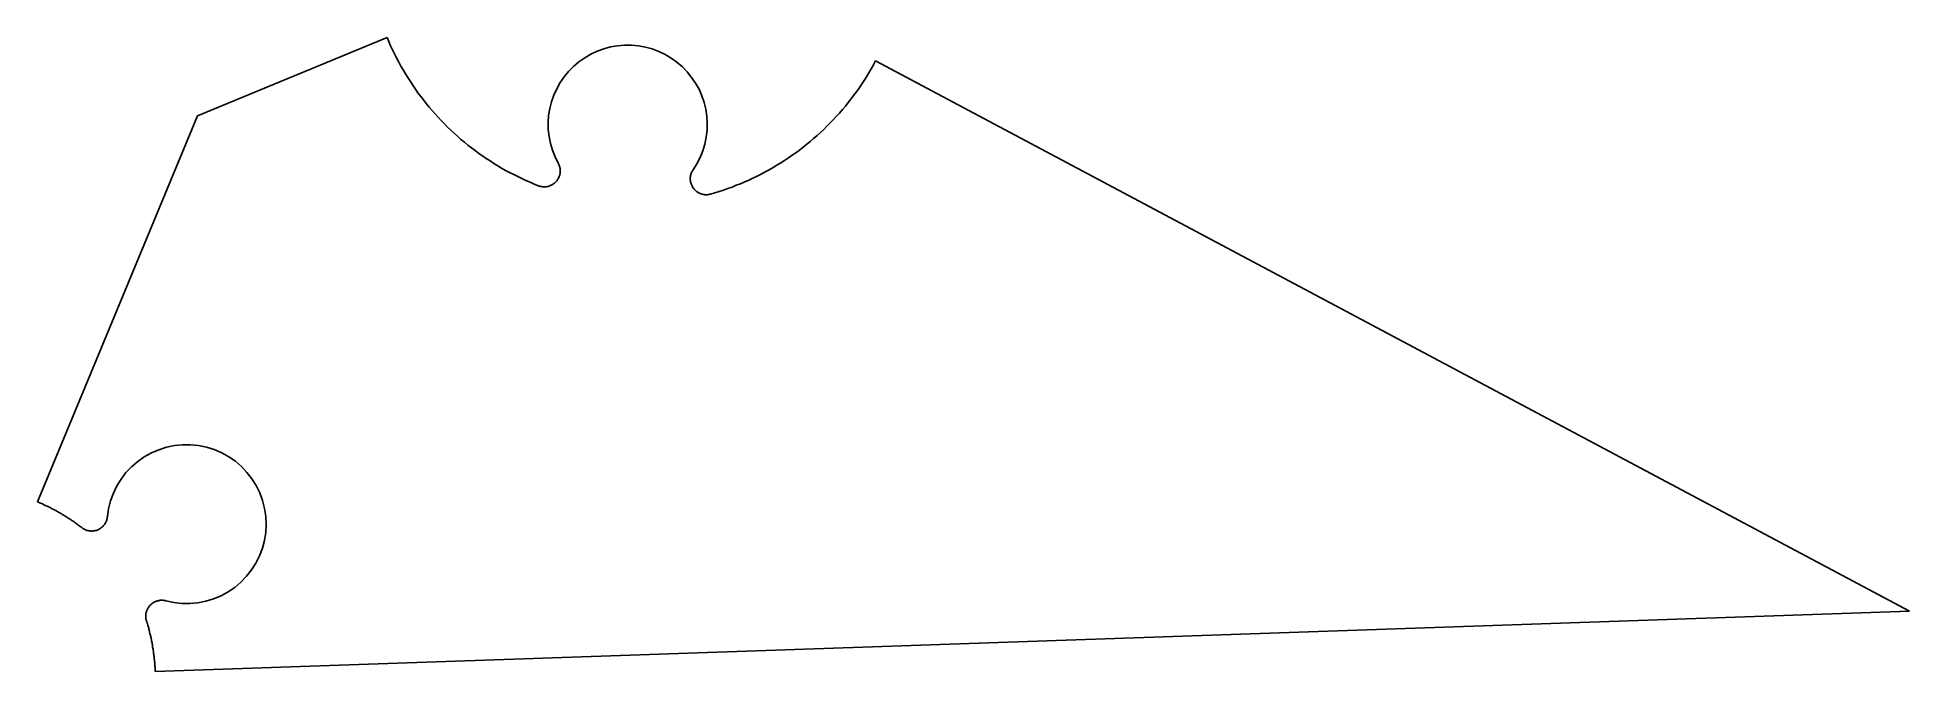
# Model space of a CAD drawing. Header units: metres. Extents: x -31 to 87, y -85 to -45.
import ezdxf

# ---------------------------------------------------------------- set-up
doc = ezdxf.new("R2010")
doc.units = ezdxf.units.M

msp = doc.modelspace()

# ---------------------------------------------------------------- linework, layer by layer
at = {"layer": 'Polygon'}
for p, q in [((-8.78, -45.06), (-20.71, -50)), ((-8.78, -45.06), (-8.67, -45.32)), ((-8.67, -45.32), (-8.56, -45.58)), ((-8.56, -45.58), (-8.44, -45.84)), ((-8.44, -45.84), (-8.31, -46.1)), ((4.84, -45.77), (4.42, -45.92)), ((5.26, -45.66), (4.84, -45.77)), ((5.7, -45.58), (5.26, -45.66)), ((6.14, -45.54), (5.7, -45.58)), ((6.58, -45.55), (6.14, -45.54)), ((7.03, -45.59), (6.58, -45.55)), ((7.46, -45.67), (7.03, -45.59)), ((7.89, -45.78), (7.46, -45.67)), ((8.3, -45.94), (7.89, -45.78)), ((-8.31, -46.1), (-8.18, -46.35)), ((-8.18, -46.35), (-8.05, -46.61)), ((-8.05, -46.61), (-7.91, -46.86)), ((-7.91, -46.86), (-7.77, -47.1)), ((2.94, -46.88), (2.63, -47.2)), ((3.27, -46.59), (2.94, -46.88)), ((3.64, -46.34), (3.27, -46.59)), ((4.02, -46.11), (3.64, -46.34)), ((4.42, -45.92), (4.02, -46.11)), ((8.7, -46.13), (8.3, -45.94)), ((9.08, -46.36), (8.7, -46.13)), ((9.44, -46.62), (9.08, -46.36)), ((9.78, -46.91), (9.44, -46.62)), ((10.09, -47.22), (9.78, -46.91)), ((21.51, -47.29), (21.65, -47.04)), ((21.65, -47.04), (21.79, -46.79)), ((21.79, -46.79), (21.93, -46.54)), ((86.93, -81.15), (21.93, -46.54)), ((-7.77, -47.1), (-7.63, -47.35)), ((-7.63, -47.35), (-7.48, -47.59)), ((-7.48, -47.59), (-7.32, -47.83)), ((-7.32, -47.83), (-7.17, -48.07)), ((-7.17, -48.07), (-7, -48.31)), ((2.1, -47.9), (1.88, -48.29)), ((2.35, -47.54), (2.1, -47.9)), ((2.63, -47.2), (2.35, -47.54)), ((10.36, -47.57), (10.09, -47.22)), ((10.61, -47.94), (10.36, -47.57)), ((10.83, -48.32), (10.61, -47.94)), ((20.72, -48.48), (20.89, -48.25)), ((20.89, -48.25), (21.05, -48.01)), ((21.05, -48.01), (21.21, -47.77)), ((21.21, -47.77), (21.36, -47.53)), ((21.36, -47.53), (21.51, -47.29)), ((-7, -48.31), (-6.84, -48.54)), ((-6.84, -48.54), (-6.67, -48.77)), ((-6.67, -48.77), (-6.49, -48.99)), ((-6.49, -48.99), (-6.32, -49.22)), ((-6.32, -49.22), (-6.14, -49.44)), ((1.55, -49.11), (1.44, -49.54)), ((1.7, -48.69), (1.55, -49.11)), ((1.88, -48.29), (1.7, -48.69)), ((11, -48.73), (10.83, -48.32)), ((11.15, -49.15), (11, -48.73)), ((11.25, -49.58), (11.15, -49.15)), ((19.84, -49.6), (20.03, -49.38)), ((20.03, -49.38), (20.21, -49.16)), ((20.21, -49.16), (20.38, -48.94)), ((20.38, -48.94), (20.55, -48.71)), ((20.55, -48.71), (20.72, -48.48)), ((-20.71, -50), (-30.76, -74.27)), ((-6.14, -49.44), (-5.95, -49.66)), ((-5.95, -49.66), (-5.76, -49.87)), ((-5.76, -49.87), (-5.57, -50.08)), ((-5.57, -50.08), (-5.38, -50.29)), ((-5.38, -50.29), (-5.18, -50.49)), ((-5.18, -50.49), (-4.98, -50.7)), ((1.37, -49.98), (1.34, -50.42)), ((1.34, -50.42), (1.35, -50.86)), ((1.44, -49.54), (1.37, -49.98)), ((11.32, -50.02), (11.25, -49.58)), ((11.34, -50.46), (11.32, -50.02)), ((11.33, -50.9), (11.34, -50.46)), ((18.87, -50.65), (19.07, -50.44)), ((19.07, -50.44), (19.27, -50.24)), ((19.27, -50.24), (19.46, -50.03)), ((19.46, -50.03), (19.66, -49.82)), ((19.66, -49.82), (19.84, -49.6)), ((-4.98, -50.7), (-4.77, -50.89)), ((-4.77, -50.89), (-4.56, -51.09)), ((-4.56, -51.09), (-4.35, -51.28)), ((-4.35, -51.28), (-4.14, -51.47)), ((-4.14, -51.47), (-3.92, -51.65)), ((-3.92, -51.65), (-3.7, -51.83)), ((1.35, -50.86), (1.4, -51.3)), ((1.4, -51.3), (1.49, -51.74)), ((1.49, -51.74), (1.61, -52.16)), ((11.06, -52.2), (11.19, -51.78)), ((11.19, -51.78), (11.28, -51.34)), ((11.28, -51.34), (11.33, -50.9)), ((17.59, -51.79), (17.82, -51.61)), ((17.82, -51.61), (18.03, -51.42)), ((18.03, -51.42), (18.25, -51.23)), ((18.25, -51.23), (18.46, -51.04)), ((18.46, -51.04), (18.67, -50.85)), ((18.67, -50.85), (18.87, -50.65)), ((-3.7, -51.83), (-3.47, -52.01)), ((-3.47, -52.01), (-3.24, -52.18)), ((-3.24, -52.18), (-3.01, -52.35)), ((-3.01, -52.35), (-2.78, -52.51)), ((-2.78, -52.51), (-2.55, -52.67)), ((-2.55, -52.67), (-2.31, -52.83)), ((-2.31, -52.83), (-2.07, -52.98)), ((1.61, -52.16), (1.78, -52.57)), ((1.78, -52.57), (1.97, -52.97)), ((10.69, -53.01), (10.89, -52.61)), ((10.89, -52.61), (11.06, -52.2)), ((15.73, -53.1), (15.97, -52.95)), ((15.97, -52.95), (16.21, -52.79)), ((16.21, -52.79), (16.45, -52.63)), ((16.45, -52.63), (16.68, -52.47)), ((16.68, -52.47), (16.92, -52.31)), ((16.92, -52.31), (17.14, -52.14)), ((17.14, -52.14), (17.37, -51.96)), ((17.37, -51.96), (17.59, -51.79)), ((-2.07, -52.98), (-1.82, -53.13)), ((-1.82, -53.13), (-1.58, -53.28)), ((-1.58, -53.28), (-1.33, -53.42)), ((-1.33, -53.42), (-1.08, -53.55)), ((-1.08, -53.55), (-0.82, -53.69)), ((-0.82, -53.69), (-0.57, -53.81)), ((-0.57, -53.81), (-0.31, -53.94)), ((-0.31, -53.94), (-0.05, -54.06)), ((-0.05, -54.06), (0.21, -54.17)), ((1.82, -54.15), (1.85, -54.12)), ((1.85, -54.12), (1.89, -54.08)), ((1.89, -54.08), (1.92, -54.03)), ((1.92, -54.03), (1.94, -53.99)), ((1.94, -53.99), (1.97, -53.95)), ((2, -53.02), (1.97, -52.97)), ((1.97, -53.95), (1.99, -53.9)), ((1.99, -53.9), (2.02, -53.86)), ((2.02, -53.06), (2, -53.02)), ((2.04, -53.11), (2.02, -53.06)), ((2.02, -53.86), (2.04, -53.81)), ((2.05, -53.16), (2.04, -53.11)), ((2.04, -53.81), (2.05, -53.76)), ((2.07, -53.21), (2.05, -53.16)), ((2.05, -53.76), (2.07, -53.71)), ((2.08, -53.26), (2.07, -53.21)), ((2.07, -53.71), (2.08, -53.66)), ((2.09, -53.31), (2.08, -53.26)), ((2.08, -53.66), (2.09, -53.61)), ((2.09, -53.36), (2.09, -53.31)), ((2.1, -53.41), (2.09, -53.36)), ((2.09, -53.56), (2.1, -53.51)), ((2.09, -53.61), (2.09, -53.56)), ((2.1, -53.46), (2.1, -53.41)), ((2.1, -53.51), (2.1, -53.46)), ((10.29, -53.8), (10.28, -53.86)), ((10.28, -53.86), (10.28, -53.91)), ((10.28, -53.91), (10.28, -53.96)), ((10.28, -53.96), (10.28, -54.01)), ((10.28, -54.01), (10.29, -54.06)), ((10.3, -53.75), (10.29, -53.8)), ((10.29, -54.06), (10.29, -54.11)), ((10.29, -54.11), (10.3, -54.16)), ((10.31, -53.7), (10.3, -53.75)), ((10.32, -53.66), (10.31, -53.7)), ((10.34, -53.61), (10.32, -53.66)), ((10.36, -53.56), (10.34, -53.61)), ((10.38, -53.51), (10.36, -53.56)), ((10.4, -53.47), (10.38, -53.51)), ((10.43, -53.42), (10.4, -53.47)), ((10.46, -53.38), (10.43, -53.42)), ((10.46, -53.38), (10.69, -53.01)), ((13.7, -54.14), (13.96, -54.03)), ((13.96, -54.03), (14.22, -53.91)), ((14.22, -53.91), (14.48, -53.78)), ((14.48, -53.78), (14.73, -53.65)), ((14.73, -53.65), (14.98, -53.52)), ((14.98, -53.52), (15.23, -53.38)), ((15.23, -53.38), (15.48, -53.24)), ((15.48, -53.24), (15.73, -53.1)), ((0.21, -54.17), (0.47, -54.28)), ((0.47, -54.28), (0.74, -54.39)), ((0.74, -54.39), (0.78, -54.41)), ((0.78, -54.41), (0.83, -54.42)), ((0.83, -54.42), (0.88, -54.43)), ((0.88, -54.43), (0.93, -54.44)), ((0.93, -54.44), (0.98, -54.45)), ((0.98, -54.45), (1.03, -54.46)), ((1.03, -54.46), (1.08, -54.46)), ((1.08, -54.46), (1.14, -54.46)), ((1.14, -54.46), (1.19, -54.45)), ((1.19, -54.45), (1.24, -54.45)), ((1.24, -54.45), (1.29, -54.44)), ((1.29, -54.44), (1.34, -54.43)), ((1.34, -54.43), (1.39, -54.42)), ((1.39, -54.42), (1.44, -54.4)), ((1.44, -54.4), (1.48, -54.38)), ((1.48, -54.38), (1.53, -54.36)), ((1.53, -54.36), (1.58, -54.34)), ((1.58, -54.34), (1.62, -54.31)), ((1.62, -54.31), (1.66, -54.28)), ((1.66, -54.28), (1.7, -54.25)), ((1.7, -54.25), (1.74, -54.22)), ((1.74, -54.22), (1.78, -54.19)), ((1.78, -54.19), (1.82, -54.15)), ((10.3, -54.16), (10.32, -54.21)), ((10.32, -54.21), (10.33, -54.26)), ((10.33, -54.26), (10.35, -54.31)), ((10.35, -54.31), (10.37, -54.35)), ((10.37, -54.35), (10.39, -54.4)), ((10.39, -54.4), (10.41, -54.45)), ((10.41, -54.45), (10.44, -54.49)), ((10.44, -54.49), (10.47, -54.53)), ((10.47, -54.53), (10.5, -54.57)), ((10.5, -54.57), (10.53, -54.61)), ((10.53, -54.61), (10.57, -54.65)), ((10.57, -54.65), (10.6, -54.68)), ((10.6, -54.68), (10.64, -54.72)), ((10.64, -54.72), (10.68, -54.75)), ((10.68, -54.75), (10.72, -54.78)), ((10.72, -54.78), (10.77, -54.81)), ((10.77, -54.81), (10.81, -54.83)), ((10.81, -54.83), (10.86, -54.85)), ((10.86, -54.85), (10.9, -54.87)), ((10.9, -54.87), (10.95, -54.89)), ((10.95, -54.89), (11, -54.91)), ((11, -54.91), (11.05, -54.92)), ((11.05, -54.92), (11.1, -54.93)), ((11.1, -54.93), (11.15, -54.94)), ((11.15, -54.94), (11.2, -54.95)), ((11.2, -54.95), (11.25, -54.95)), ((11.25, -54.95), (11.3, -54.95)), ((11.3, -54.95), (11.35, -54.95)), ((11.35, -54.95), (11.4, -54.94)), ((11.4, -54.94), (11.45, -54.93)), ((11.45, -54.93), (11.5, -54.92)), ((11.5, -54.92), (11.55, -54.91)), ((11.55, -54.91), (11.83, -54.83)), ((11.83, -54.83), (12.1, -54.75)), ((12.1, -54.75), (12.37, -54.66)), ((12.37, -54.66), (12.64, -54.56)), ((12.64, -54.56), (12.91, -54.47)), ((12.91, -54.47), (13.17, -54.36)), ((13.17, -54.36), (13.44, -54.26)), ((13.44, -54.26), (13.7, -54.14)), ((-24.46, -71.73), (-24.85, -72.06)), ((-24.05, -71.44), (-24.46, -71.73)), ((-23.6, -71.19), (-24.05, -71.44)), ((-23.14, -70.99), (-23.6, -71.19)), ((-22.65, -70.83), (-23.14, -70.99)), ((-22.15, -70.73), (-22.65, -70.83)), ((-21.65, -70.68), (-22.15, -70.73)), ((-21.14, -70.68), (-21.65, -70.68)), ((-20.63, -70.73), (-21.14, -70.68)), ((-20.14, -70.83), (-20.63, -70.73)), ((-19.65, -70.98), (-20.14, -70.83)), ((-19.18, -71.18), (-19.65, -70.98)), ((-18.74, -71.43), (-19.18, -71.18)), ((-18.32, -71.72), (-18.74, -71.43)), ((-17.94, -72.05), (-18.32, -71.72)), ((-25.5, -72.84), (-25.77, -73.27)), ((-25.2, -72.43), (-25.5, -72.84)), ((-24.85, -72.06), (-25.2, -72.43)), ((-17.59, -72.42), (-17.94, -72.05)), ((-17.28, -72.82), (-17.59, -72.42)), ((-17.01, -73.25), (-17.28, -72.82)), ((-25.99, -73.73), (-26.17, -74.2)), ((-25.77, -73.27), (-25.99, -73.73)), ((-16.78, -73.71), (-17.01, -73.25)), ((-16.61, -74.19), (-16.78, -73.71)), ((-30.7, -74.29), (-30.76, -74.27)), ((-30.64, -74.32), (-30.7, -74.29)), ((-30.58, -74.35), (-30.64, -74.32)), ((-30.51, -74.37), (-30.58, -74.35)), ((-30.45, -74.4), (-30.51, -74.37)), ((-30.39, -74.43), (-30.45, -74.4)), ((-30.33, -74.46), (-30.39, -74.43)), ((-30.27, -74.49), (-30.33, -74.46)), ((-30.21, -74.52), (-30.27, -74.49)), ((-30.15, -74.54), (-30.21, -74.52)), ((-30.09, -74.57), (-30.15, -74.54)), ((-30.03, -74.6), (-30.09, -74.57)), ((-29.97, -74.63), (-30.03, -74.6)), ((-29.91, -74.66), (-29.97, -74.63)), ((-29.85, -74.7), (-29.91, -74.66)), ((-29.79, -74.73), (-29.85, -74.7)), ((-29.73, -74.76), (-29.79, -74.73)), ((-29.67, -74.79), (-29.73, -74.76)), ((-29.61, -74.82), (-29.67, -74.79)), ((-29.55, -74.85), (-29.61, -74.82)), ((-29.49, -74.89), (-29.55, -74.85)), ((-29.43, -74.92), (-29.49, -74.89)), ((-29.37, -74.95), (-29.43, -74.92)), ((-29.31, -74.99), (-29.37, -74.95)), ((-29.26, -75.02), (-29.31, -74.99)), ((-29.2, -75.06), (-29.26, -75.02)), ((-29.14, -75.09), (-29.2, -75.06)), ((-29.08, -75.13), (-29.14, -75.09)), ((-29.02, -75.16), (-29.08, -75.13)), ((-28.97, -75.2), (-29.02, -75.16)), ((-28.91, -75.23), (-28.97, -75.2)), ((-28.85, -75.27), (-28.91, -75.23)), ((-28.8, -75.31), (-28.85, -75.27)), ((-28.74, -75.34), (-28.8, -75.31)), ((-26.37, -75.24), (-26.38, -75.29)), ((-26.38, -75.29), (-26.38, -75.33)), ((-26.36, -75.2), (-26.37, -75.24)), ((-26.29, -74.7), (-26.36, -75.2)), ((-26.17, -74.2), (-26.29, -74.7)), ((-16.48, -74.68), (-16.61, -74.19)), ((-16.41, -75.18), (-16.48, -74.68)), ((-16.38, -75.69), (-16.41, -75.18)), ((-28.68, -75.38), (-28.74, -75.34)), ((-28.63, -75.42), (-28.68, -75.38)), ((-28.57, -75.46), (-28.63, -75.42)), ((-28.52, -75.49), (-28.57, -75.46)), ((-28.46, -75.53), (-28.52, -75.49)), ((-28.41, -75.57), (-28.46, -75.53)), ((-28.35, -75.61), (-28.41, -75.57)), ((-28.3, -75.65), (-28.35, -75.61)), ((-28.24, -75.69), (-28.3, -75.65)), ((-28.19, -75.73), (-28.24, -75.69)), ((-28.13, -75.77), (-28.19, -75.73)), ((-28.08, -75.81), (-28.13, -75.77)), ((-28.03, -75.85), (-28.08, -75.81)), ((-27.97, -75.89), (-28.03, -75.85)), ((-27.94, -75.92), (-27.97, -75.89)), ((-27.9, -75.95), (-27.94, -75.92)), ((-27.86, -75.97), (-27.9, -75.95)), ((-27.82, -75.99), (-27.86, -75.97)), ((-27.78, -76.01), (-27.82, -75.99)), ((-27.74, -76.03), (-27.78, -76.01)), ((-27.7, -76.05), (-27.74, -76.03)), ((-27.66, -76.06), (-27.7, -76.05)), ((-27.62, -76.07), (-27.66, -76.06)), ((-27.57, -76.08), (-27.62, -76.07)), ((-27.53, -76.09), (-27.57, -76.08)), ((-27.49, -76.1), (-27.53, -76.09)), ((-27.44, -76.1), (-27.49, -76.1)), ((-27.4, -76.11), (-27.44, -76.1)), ((-27.35, -76.11), (-27.4, -76.11)), ((-27.31, -76.1), (-27.35, -76.11)), ((-27.26, -76.1), (-27.31, -76.1)), ((-27.22, -76.1), (-27.26, -76.1)), ((-27.18, -76.09), (-27.22, -76.1)), ((-27.13, -76.08), (-27.18, -76.09)), ((-27.09, -76.07), (-27.13, -76.08)), ((-27.05, -76.06), (-27.09, -76.07)), ((-27, -76.04), (-27.05, -76.06)), ((-26.96, -76.02), (-27, -76.04)), ((-26.92, -76.01), (-26.96, -76.02)), ((-26.88, -75.99), (-26.92, -76.01)), ((-26.84, -75.96), (-26.88, -75.99)), ((-26.81, -75.94), (-26.84, -75.96)), ((-26.77, -75.91), (-26.81, -75.94)), ((-26.73, -75.89), (-26.77, -75.91)), ((-26.7, -75.86), (-26.73, -75.89)), ((-26.67, -75.83), (-26.7, -75.86)), ((-26.64, -75.8), (-26.67, -75.83)), ((-26.61, -75.76), (-26.64, -75.8)), ((-26.58, -75.73), (-26.61, -75.76)), ((-26.55, -75.69), (-26.58, -75.73)), ((-26.52, -75.66), (-26.55, -75.69)), ((-26.5, -75.62), (-26.52, -75.66)), ((-26.48, -75.58), (-26.5, -75.62)), ((-26.46, -75.54), (-26.48, -75.58)), ((-26.44, -75.5), (-26.46, -75.54)), ((-26.42, -75.46), (-26.44, -75.5)), ((-26.41, -75.42), (-26.42, -75.46)), ((-26.4, -75.37), (-26.41, -75.42)), ((-26.38, -75.33), (-26.4, -75.37)), ((-16.49, -76.7), (-16.41, -76.2)), ((-16.41, -76.2), (-16.38, -75.69)), ((-17.03, -78.12), (-16.8, -77.67)), ((-16.8, -77.67), (-16.62, -77.19)), ((-16.62, -77.19), (-16.49, -76.7)), ((-17.61, -78.95), (-17.3, -78.55)), ((-17.3, -78.55), (-17.03, -78.12)), ((-19.22, -80.18), (-18.77, -79.93)), ((-18.77, -79.93), (-18.35, -79.65)), ((-18.35, -79.65), (-17.97, -79.32)), ((-17.97, -79.32), (-17.61, -78.95)), ((-23.93, -81.23), (-23.91, -81.19)), ((-23.91, -81.19), (-23.9, -81.15)), ((-23.9, -81.15), (-23.89, -81.1)), ((-23.89, -81.1), (-23.87, -81.06)), ((-23.87, -81.06), (-23.85, -81.02)), ((-23.85, -81.02), (-23.83, -80.98)), ((-23.83, -80.98), (-23.81, -80.94)), ((-23.81, -80.94), (-23.78, -80.91)), ((-23.78, -80.91), (-23.76, -80.87)), ((-23.76, -80.87), (-23.73, -80.83)), ((-23.73, -80.83), (-23.7, -80.8)), ((-23.7, -80.8), (-23.67, -80.77)), ((-23.67, -80.77), (-23.64, -80.74)), ((-23.64, -80.74), (-23.61, -80.71)), ((-23.61, -80.71), (-23.57, -80.68)), ((-23.57, -80.68), (-23.54, -80.65)), ((-23.54, -80.65), (-23.5, -80.63)), ((-23.5, -80.63), (-23.46, -80.6)), ((-23.46, -80.6), (-23.43, -80.58)), ((-23.43, -80.58), (-23.39, -80.56)), ((-23.39, -80.56), (-23.35, -80.54)), ((-23.36, -84.94), (86.93, -81.15)), ((-23.35, -80.54), (-23.3, -80.52)), ((-23.3, -80.52), (-23.26, -80.51)), ((-23.26, -80.51), (-23.22, -80.5)), ((-23.22, -80.5), (-23.18, -80.49)), ((-23.18, -80.49), (-23.13, -80.48)), ((-23.13, -80.48), (-23.09, -80.47)), ((-23.09, -80.47), (-23.04, -80.46)), ((-23.04, -80.46), (-23, -80.46)), ((-23, -80.46), (-22.96, -80.46)), ((-22.96, -80.46), (-22.91, -80.46)), ((-22.91, -80.46), (-22.87, -80.46)), ((-22.87, -80.46), (-22.82, -80.47)), ((-22.82, -80.47), (-22.78, -80.48)), ((-22.78, -80.48), (-22.73, -80.48)), ((-22.73, -80.48), (-22.69, -80.5)), ((-22.69, -80.5), (-22.19, -80.6)), ((-22.19, -80.6), (-21.69, -80.66)), ((-21.69, -80.66), (-21.18, -80.66)), ((-21.18, -80.66), (-20.67, -80.62)), ((-20.67, -80.62), (-20.18, -80.52)), ((-20.18, -80.52), (-19.69, -80.37)), ((-19.69, -80.37), (-19.22, -80.18)), ((-23.95, -81.36), (-23.94, -81.32)), ((-23.95, -81.41), (-23.95, -81.36)), ((-23.95, -81.45), (-23.95, -81.41)), ((-23.95, -81.5), (-23.95, -81.45)), ((-23.95, -81.54), (-23.95, -81.5)), ((-23.94, -81.59), (-23.95, -81.54)), ((-23.94, -81.28), (-23.93, -81.23)), ((-23.94, -81.32), (-23.94, -81.28)), ((-23.94, -81.63), (-23.94, -81.59)), ((-23.93, -81.67), (-23.94, -81.63)), ((-23.92, -81.72), (-23.93, -81.67)), ((-23.91, -81.76), (-23.92, -81.72)), ((-23.89, -81.82), (-23.91, -81.76)), ((-23.87, -81.89), (-23.89, -81.82)), ((-23.85, -81.95), (-23.87, -81.89)), ((-23.83, -82.02), (-23.85, -81.95)), ((-23.81, -82.08), (-23.83, -82.02)), ((-23.79, -82.15), (-23.81, -82.08)), ((-23.77, -82.21), (-23.79, -82.15)), ((-23.76, -82.28), (-23.77, -82.21)), ((-23.74, -82.34), (-23.76, -82.28)), ((-23.72, -82.41), (-23.74, -82.34)), ((-23.71, -82.47), (-23.72, -82.41)), ((-23.69, -82.54), (-23.71, -82.47)), ((-23.67, -82.61), (-23.69, -82.54)), ((-23.66, -82.67), (-23.67, -82.61)), ((-23.64, -82.74), (-23.66, -82.67)), ((-23.63, -82.8), (-23.64, -82.74)), ((-23.62, -82.87), (-23.63, -82.8)), ((-23.6, -82.94), (-23.62, -82.87)), ((-23.59, -83), (-23.6, -82.94)), ((-23.58, -83.07), (-23.59, -83)), ((-23.56, -83.13), (-23.58, -83.07)), ((-23.55, -83.2), (-23.56, -83.13)), ((-23.54, -83.27), (-23.55, -83.2)), ((-23.53, -83.33), (-23.54, -83.27)), ((-23.52, -83.4), (-23.53, -83.33)), ((-23.5, -83.47), (-23.52, -83.4)), ((-23.49, -83.53), (-23.5, -83.47)), ((-23.48, -83.6), (-23.49, -83.53)), ((-23.47, -83.67), (-23.48, -83.6)), ((-23.47, -83.73), (-23.47, -83.67)), ((-23.46, -83.8), (-23.47, -83.73)), ((-23.45, -83.87), (-23.46, -83.8)), ((-23.44, -83.93), (-23.45, -83.87)), ((-23.43, -84), (-23.44, -83.93)), ((-23.42, -84.07), (-23.43, -84)), ((-23.42, -84.14), (-23.42, -84.07)), ((-23.41, -84.2), (-23.42, -84.14)), ((-23.4, -84.27), (-23.41, -84.2)), ((-23.4, -84.34), (-23.4, -84.27)), ((-23.39, -84.4), (-23.4, -84.34)), ((-23.39, -84.47), (-23.39, -84.4)), ((-23.38, -84.54), (-23.39, -84.47)), ((-23.38, -84.61), (-23.38, -84.54)), ((-23.37, -84.67), (-23.38, -84.61)), ((-23.37, -84.74), (-23.37, -84.67)), ((-23.37, -84.81), (-23.37, -84.74)), ((-23.36, -84.88), (-23.37, -84.81)), ((-23.36, -84.94), (-23.36, -84.88))]:
    msp.add_line(p, q, dxfattribs=at)

doc.saveas('drawing.dxf')
